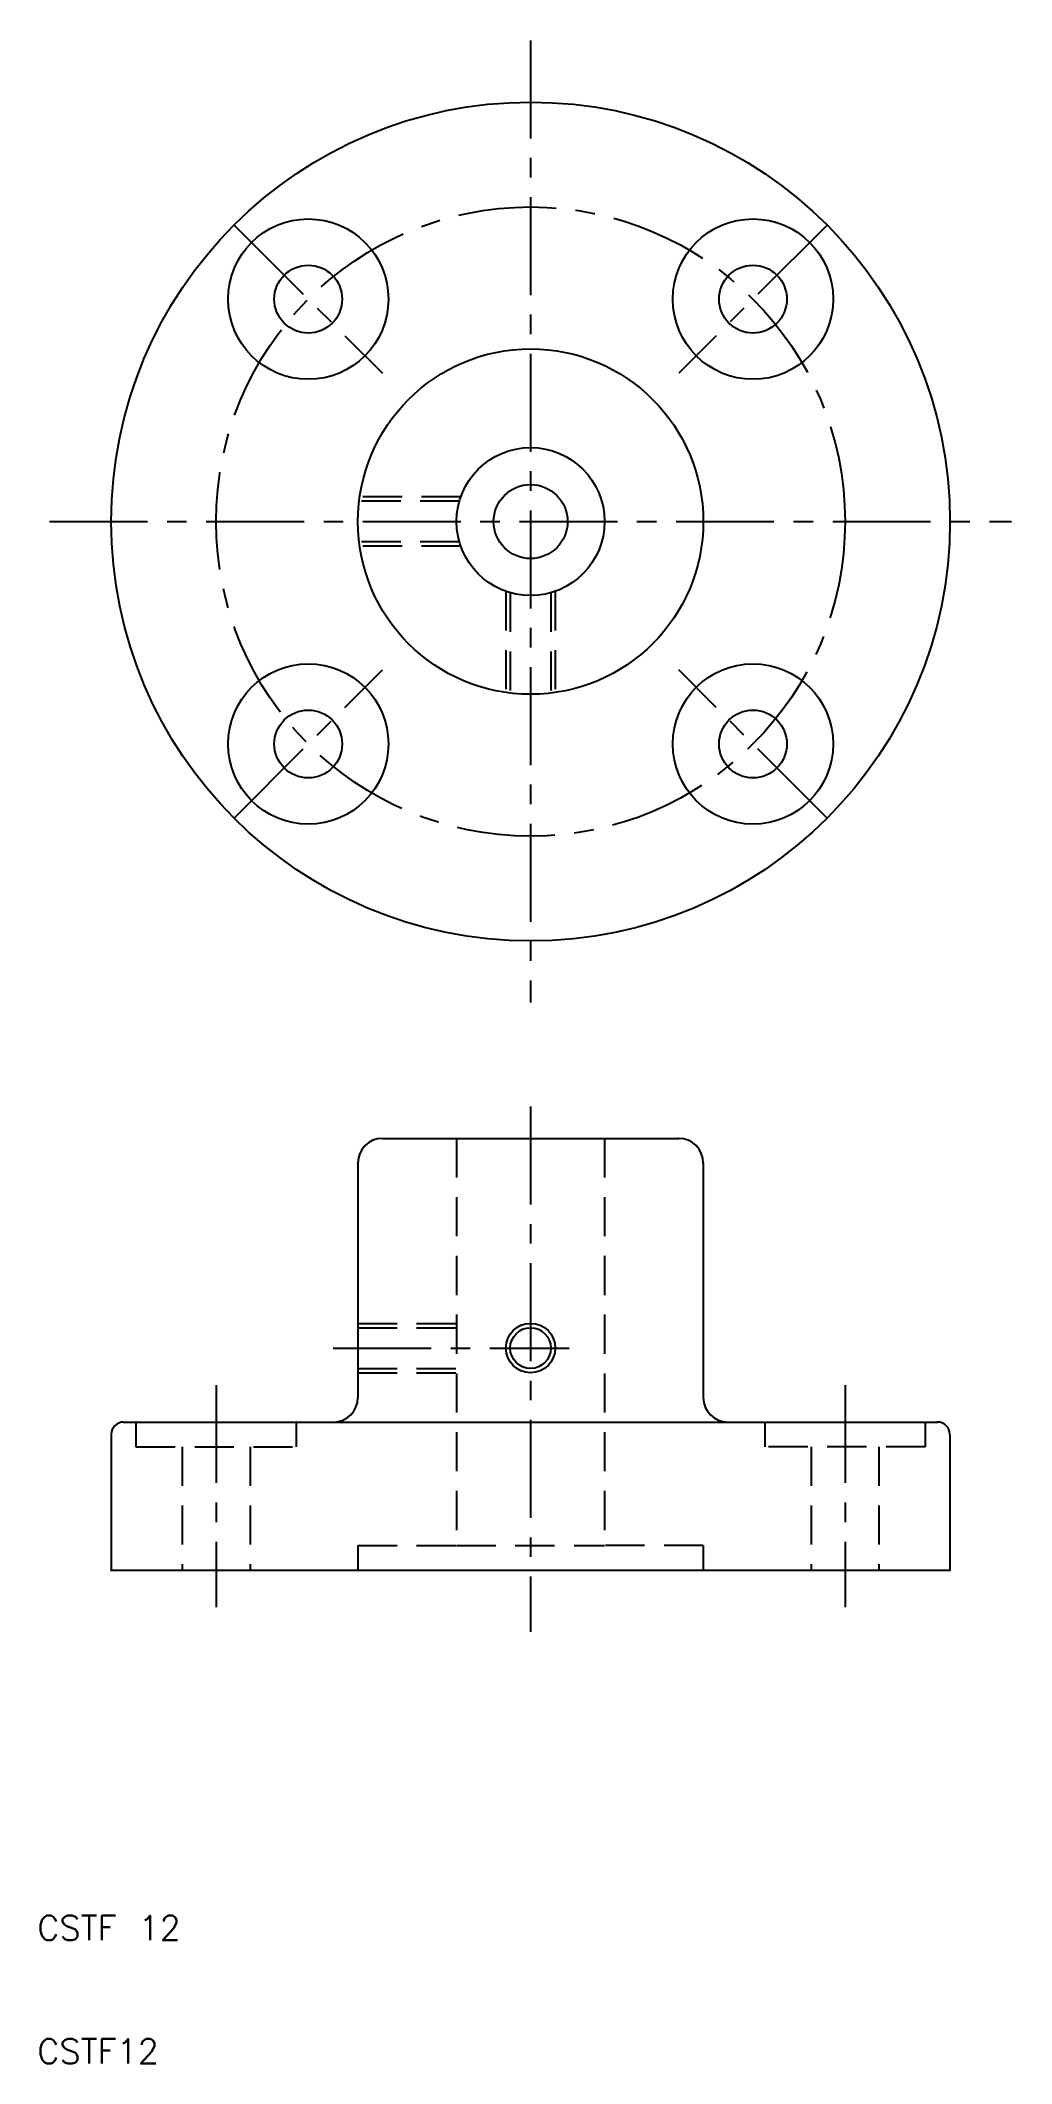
# Model space of a CAD drawing. Extents: x 10 to 89, y 10 to 174.
import ezdxf

# ---------------------------------------------------------------- set-up
doc = ezdxf.new("R2010")
doc.units = 0
doc.header["$LTSCALE"] = 0.25
doc.linetypes.add('CENTER', pattern=[50.8, 31.75, -6.35, 6.35, -6.35])
doc.linetypes.add('DASHED', pattern=[19.05, 12.7, -6.35])
doc.layers.get('0').update_dxf_attribs({"linetype": 'CONTINUOUS'})
doc.layers.add('CENTER', color=1, linetype='CENTER')
doc.styles.get("Standard").update_dxf_attribs({"font": 'txt.shx', "bigfont": 'extfont.shx'})

msp = doc.modelspace()

# ---------------------------------------------------------------- linework, layer by layer
at = {"color": 3, "linetype": 'DASHED'}
for p, q in [((44.23, 136.65), (36.1, 136.65)), ((44.34, 137), (36.14, 137)), ((44.23, 133.35), (36.1, 133.35)), ((44.34, 133), (36.14, 133)), ((48, 129.34), (48, 121.14)), ((48.35, 129.23), (48.35, 121.1)), ((51.65, 129.23), (51.65, 121.1)), ((52, 129.34), (52, 121.14)), ((44, 85), (44, 52)), ((56, 85), (56, 52)), ((36, 70), (44, 70)), ((36, 69.65), (44, 69.65)), ((36, 66.35), (44, 66.35)), ((36, 66), (44, 66)), ((18, 62), (18, 60)), ((31, 62), (31, 60)), ((69, 62), (69, 60)), ((82, 62), (82, 60)), ((18, 60), (31, 60)), ((21.75, 60), (21.75, 50)), ((27.25, 60), (27.25, 50)), ((82, 60), (69, 60)), ((72.75, 60), (72.75, 50)), ((78.25, 60), (78.25, 50)), ((36, 52), (44, 52)), ((36, 52), (36, 50)), ((44, 52), (56, 52)), ((64, 52), (56, 52)), ((64, 52), (64, 50))]:
    msp.add_line(p, q, dxfattribs=at)
for p, q in [((38, 85), (62, 85)), ((36, 83), (36, 64)), ((64, 83), (64, 64)), ((16, 61), (16, 50)), ((17, 62), (34, 62)), ((34, 62), (66, 62)), ((66, 62), (83, 62)), ((84, 61), (84, 50)), ((16, 50), (84, 50))]:
    msp.add_line(p, q)
for centre, radius in [((50, 135), 34), ((31.97, 153.03), 6.5), ((68.03, 153.03), 6.5), ((31.97, 153.03), 2.75), ((68.03, 153.03), 2.75), ((50, 135), 14), ((50, 135), 6), ((50, 135), 3), ((31.97, 116.97), 6.5), ((68.03, 116.97), 6.5), ((31.97, 116.97), 2.75), ((68.03, 116.97), 2.75), ((50, 68), 1.65)]:
    msp.add_circle(centre, radius)
at = {"color": 3}
msp.add_circle((50, 68), 2, dxfattribs=at)
for centre, radius, start, end in [((38, 83), 2, 90, 180), ((62, 83), 2, 0, 90), ((34, 64), 2, 270, 0), ((66, 64), 2, 180, 270), ((17, 61), 1, 90, 180), ((83, 61), 1, 0, 90)]:
    msp.add_arc(centre, radius, start, end)
for p in [(62, 85), (64, 83), (84, 50), (84, 50), (84, 50), (84, 50)]:
    msp.add_point(p)
at = {"color": 3, "linetype": 'DASHED'}
for p in [(36, 83), (18, 62), (18, 62), (31, 62), (83, 62), (16, 50), (16, 50), (21.75, 50), (27.25, 50), (36, 50), (64, 50)]:
    msp.add_point(p, dxfattribs=at)
at = {"layer": 'CENTER', "color": 1, "linetype": 'CENTER'}
for p, q in [((50, 174), (50, 96)), ((25.96, 159.04), (37.98, 147.02)), ((74.04, 159.04), (62.02, 147.02)), ((11, 135), (89, 135)), ((25.96, 110.96), (37.98, 122.98)), ((74.04, 110.96), (62.02, 122.98)), ((50, 87.58), (50, 45)), ((34, 68), (53.13, 68)), ((24.5, 65), (24.5, 47)), ((75.5, 65), (75.5, 47))]:
    msp.add_line(p, q, dxfattribs=at)
msp.add_circle((50, 135), 25.5, dxfattribs=at)

# ---------------------------------------------------------------- texts
for s, p in [('CSTF 12', (10, 20)), ('CSTF12', (10, 10))]:
    msp.add_text(s, height=2).set_placement(p)

doc.saveas('drawing.dxf')
